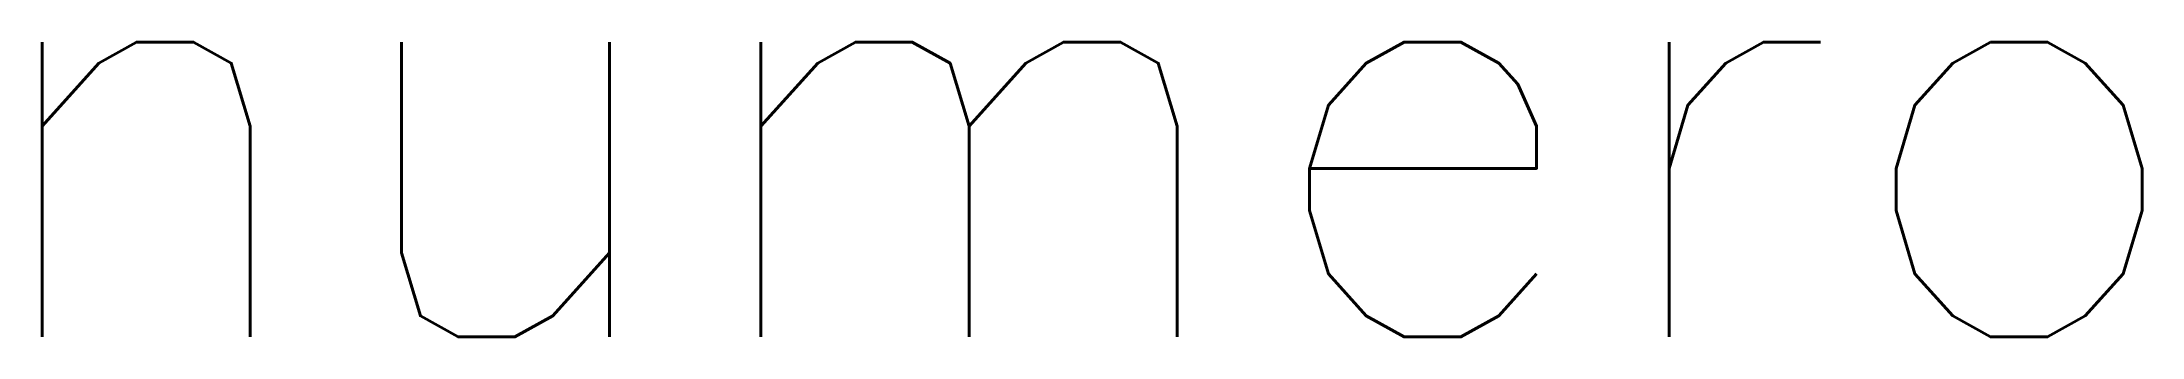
# Model space of a CAD drawing. Extents: x -4.89 to -0.13, y 0 to 0.67.
import ezdxf
from ezdxf.enums import TextEntityAlignment as Align

# ---------------------------------------------------------------- set-up
doc = ezdxf.new("R2010")
doc.units = 0
doc.header["$MEASUREMENT"] = 0
doc.layers.get('0').update_dxf_attribs({"linetype": 'CONTINUOUS'})
doc.styles.add('ROMANS', font='romans.shx')

msp = doc.modelspace()

# ---------------------------------------------------------------- texts
at = {"style": 'ROMANS'}
msp.add_text('numero', height=1, dxfattribs=at).set_placement((0, 0), align=Align.RIGHT)

doc.saveas('drawing.dxf')
